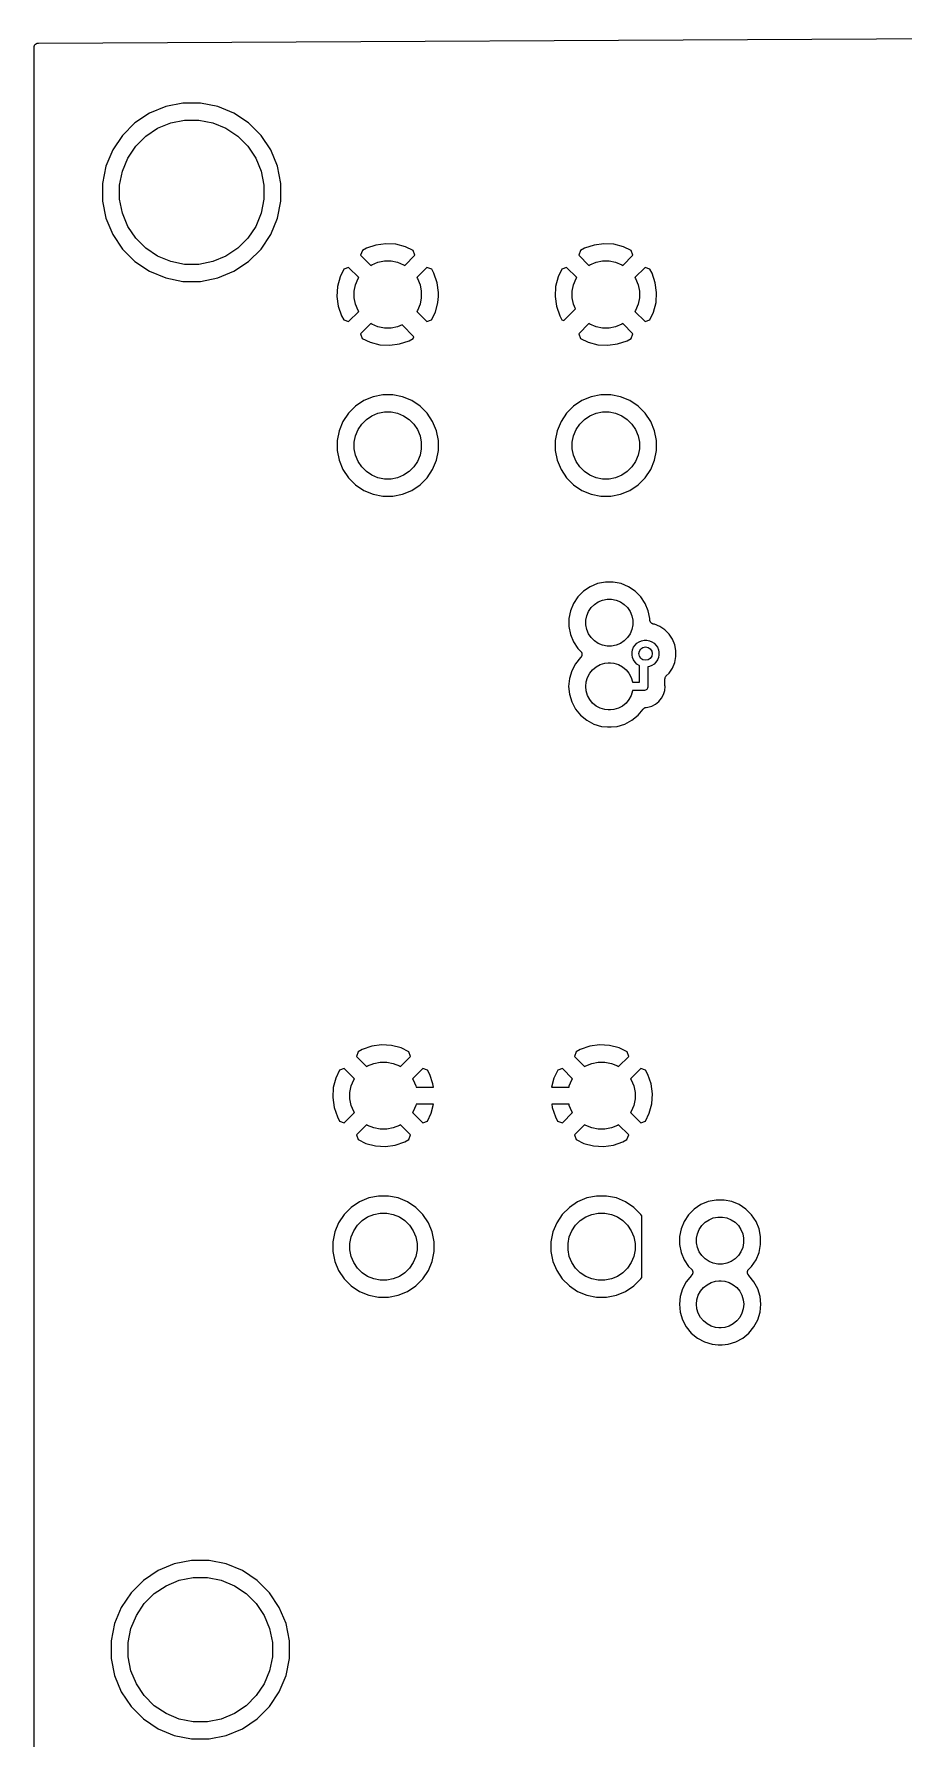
# Model space of a CAD drawing. Extents: x 77 to 229, y -160 to -63.
# Drawn here: x 77.1 to 103, y -113.7 to -62.9 of the extents above; entities that cross this region are included whole.
import ezdxf

# ---------------------------------------------------------------- set-up
doc = ezdxf.new("R2010")
doc.units = 0
doc.layers.add('BLACK', color=7, linetype='CONTINUOUS')

msp = doc.modelspace()

# ---------------------------------------------------------------- linework, layer by layer
at = {"layer": 'BLACK', "linetype": 'CONTINUOUS'}
for p, q in [((77.2154, -63.1184), (130.678, -62.8515)), ((77.089, -63.2436), (77.0903, -63.232)), ((77.089, -63.2451), (77.089, -63.2436)), ((77.089, -63.2454), (77.089, -63.2451)), ((77.089, -63.2451), (77.089, -63.2451)), ((77.089, -63.2451), (77.089, -63.2451)), ((77.089, -160.021), (77.089, -63.2454)), ((77.0903, -63.232), (77.0915, -63.2205)), ((77.0915, -63.2205), (77.0917, -63.2197)), ((77.0917, -63.2197), (77.0918, -63.219)), ((77.0918, -63.219), (77.0953, -63.2079)), ((77.0953, -63.2079), (77.0987, -63.1967)), ((77.0987, -63.1967), (77.099, -63.1961)), ((77.099, -63.1961), (77.0993, -63.1953)), ((77.0993, -63.1953), (77.1049, -63.1851)), ((77.1049, -63.1851), (77.1104, -63.1749)), ((77.1104, -63.1749), (77.1108, -63.1743)), ((77.1108, -63.1743), (77.1112, -63.1736)), ((77.1112, -63.1736), (77.1187, -63.1647)), ((77.1187, -63.1647), (77.1261, -63.1557)), ((77.1261, -63.1557), (77.1267, -63.1552)), ((77.1267, -63.1552), (77.1271, -63.1546)), ((77.1271, -63.1546), (77.1362, -63.1473)), ((77.1362, -63.1473), (77.1452, -63.1399)), ((77.1452, -63.1399), (77.1459, -63.1396)), ((77.1459, -63.1396), (77.1465, -63.1391)), ((77.1465, -63.1391), (77.1568, -63.1337)), ((77.1568, -63.1337), (77.167, -63.1282)), ((77.167, -63.1282), (77.1677, -63.128)), ((77.1677, -63.128), (77.1684, -63.1276)), ((77.1684, -63.1276), (77.1796, -63.1243)), ((77.1796, -63.1243), (77.1907, -63.1209)), ((77.1907, -63.1209), (77.1915, -63.1208)), ((77.1915, -63.1208), (77.1922, -63.1206)), ((77.1922, -63.1206), (77.2038, -63.1196)), ((77.2038, -63.1196), (77.2154, -63.1184)), ((81.0127, -65.0081), (80.529, -65.2085)), ((81.5262, -64.906), (81.0127, -65.0081)), ((82.0498, -64.906), (81.5262, -64.906)), ((82.5633, -65.0081), (82.0498, -64.906)), ((83.047, -65.2085), (82.5633, -65.0081)), ((80.0936, -65.4994), (79.7234, -65.8696)), ((80.529, -65.2085), (80.0936, -65.4994)), ((80.7696, -65.6587), (81.1609, -65.4966)), ((81.1609, -65.4966), (81.5762, -65.414)), ((81.5762, -65.414), (81.9998, -65.414)), ((81.9998, -65.414), (82.4151, -65.4966)), ((82.4151, -65.4966), (82.8064, -65.6587)), ((83.4824, -65.4994), (83.047, -65.2085)), ((83.8526, -65.8696), (83.4824, -65.4994)), ((79.7234, -65.8696), (79.4325, -66.305)), ((80.118, -66.1935), (80.4175, -65.894)), ((80.4175, -65.894), (80.7696, -65.6587)), ((82.8064, -65.6587), (83.1585, -65.894)), ((83.1585, -65.894), (83.458, -66.1935)), ((84.1435, -66.305), (83.8526, -65.8696)), ((79.4325, -66.305), (79.2321, -66.7887)), ((79.7206, -66.9369), (79.8827, -66.5456)), ((79.8827, -66.5456), (80.118, -66.1935)), ((83.458, -66.1935), (83.6933, -66.5456)), ((83.6933, -66.5456), (83.8554, -66.9369)), ((84.3439, -66.7887), (84.1435, -66.305)), ((79.2321, -66.7887), (79.13, -67.3022)), ((79.638, -67.3522), (79.7206, -66.9369)), ((83.8554, -66.9369), (83.938, -67.3522)), ((84.446, -67.3022), (84.3439, -66.7887)), ((79.13, -67.3022), (79.13, -67.8258)), ((79.638, -67.7758), (79.638, -67.3522)), ((83.938, -67.3522), (83.938, -67.7758)), ((84.446, -67.8258), (84.446, -67.3022)), ((79.13, -67.8258), (79.2321, -68.3393)), ((79.7206, -68.1911), (79.638, -67.7758)), ((83.938, -67.7758), (83.8554, -68.1911)), ((84.3439, -68.3393), (84.446, -67.8258)), ((79.2321, -68.3393), (79.4325, -68.823)), ((79.8827, -68.5824), (79.7206, -68.1911)), ((80.118, -68.9345), (79.8827, -68.5824)), ((83.6933, -68.5824), (83.458, -68.9345)), ((83.8554, -68.1911), (83.6933, -68.5824)), ((84.1435, -68.823), (84.3439, -68.3393)), ((79.4325, -68.823), (79.7234, -69.2584)), ((80.4175, -69.234), (80.118, -68.9345)), ((83.458, -68.9345), (83.1585, -69.234)), ((83.8526, -69.2584), (84.1435, -68.823)), ((79.7234, -69.2584), (80.0936, -69.6286)), ((80.7696, -69.4693), (80.4175, -69.234)), ((81.1609, -69.6314), (80.7696, -69.4693)), ((82.8064, -69.4693), (82.4151, -69.6314)), ((83.1585, -69.234), (82.8064, -69.4693)), ((83.4824, -69.6286), (83.8526, -69.2584)), ((86.8728, -69.3012), (86.8211, -69.4439)), ((86.8211, -69.4439), (87.1244, -69.7472)), ((86.9949, -69.236), (86.8728, -69.3012)), ((87.278, -69.1382), (86.9949, -69.236)), ((87.5723, -69.0978), (87.278, -69.1382)), ((87.8688, -69.1156), (87.5723, -69.0978)), ((88.1561, -69.191), (87.8688, -69.1156)), ((88.1356, -69.7472), (88.4389, -69.4439)), ((88.3882, -69.3039), (88.1561, -69.191)), ((88.4389, -69.4439), (88.3882, -69.3039)), ((93.3728, -69.3012), (93.3211, -69.4439)), ((93.3211, -69.4439), (93.6244, -69.7472)), ((93.4949, -69.236), (93.3728, -69.3012)), ((93.778, -69.1382), (93.4949, -69.236)), ((94.0723, -69.0978), (93.778, -69.1382)), ((94.3688, -69.1156), (94.0723, -69.0978)), ((94.6561, -69.191), (94.3688, -69.1156)), ((94.6356, -69.7472), (94.9389, -69.4439)), ((94.8882, -69.3039), (94.6561, -69.191)), ((94.9389, -69.4439), (94.8882, -69.3039)), ((80.0936, -69.6286), (80.529, -69.9195)), ((80.529, -69.9195), (81.0127, -70.1199)), ((81.5762, -69.714), (81.1609, -69.6314)), ((81.9998, -69.714), (81.5762, -69.714)), ((82.4151, -69.6314), (81.9998, -69.714)), ((82.5633, -70.1199), (83.047, -69.9195)), ((83.047, -69.9195), (83.4824, -69.6286)), ((86.209, -70.0859), (86.1336, -70.3732)), ((86.3219, -69.8538), (86.209, -70.0859)), ((86.4619, -69.8031), (86.3219, -69.8538)), ((86.7652, -70.1064), (86.4619, -69.8031)), ((86.7438, -70.1383), (86.7652, -70.1064)), ((87.1244, -69.7472), (87.1563, -69.7258)), ((87.1563, -69.7258), (87.3383, -69.6504)), ((87.3383, -69.6504), (87.5315, -69.612)), ((87.5315, -69.612), (87.7285, -69.612)), ((87.7285, -69.612), (87.9217, -69.6504)), ((87.9217, -69.6504), (88.1037, -69.7258)), ((88.1037, -69.7258), (88.1356, -69.7472)), ((88.7981, -69.8031), (88.4948, -70.1064)), ((88.4948, -70.1064), (88.5162, -70.1383)), ((88.9408, -69.8548), (88.7981, -69.8031)), ((89.006, -69.9769), (88.9408, -69.8548)), ((89.1038, -70.26), (89.006, -69.9769)), ((92.709, -70.0859), (92.6336, -70.3732)), ((92.8219, -69.8538), (92.709, -70.0859)), ((92.9619, -69.8031), (92.8219, -69.8538)), ((93.2652, -70.1064), (92.9619, -69.8031)), ((93.2438, -70.1383), (93.2652, -70.1064)), ((93.6244, -69.7472), (93.6563, -69.7258)), ((93.6563, -69.7258), (93.8383, -69.6504)), ((93.8383, -69.6504), (94.0315, -69.612)), ((94.0315, -69.612), (94.2285, -69.612)), ((94.2285, -69.612), (94.4217, -69.6504)), ((94.4217, -69.6504), (94.6037, -69.7258)), ((94.6037, -69.7258), (94.6356, -69.7472)), ((95.2981, -69.8031), (94.9948, -70.1064)), ((94.9948, -70.1064), (95.0162, -70.1383)), ((95.4408, -69.8548), (95.2981, -69.8031)), ((95.506, -69.9769), (95.4408, -69.8548)), ((95.6038, -70.26), (95.506, -69.9769)), ((81.0127, -70.1199), (81.5262, -70.222)), ((81.5262, -70.222), (82.0498, -70.222)), ((82.0498, -70.222), (82.5633, -70.1199)), ((86.1336, -70.3732), (86.1158, -70.6697)), ((86.63, -70.5135), (86.6684, -70.3203)), ((86.63, -70.7105), (86.63, -70.5135)), ((86.6684, -70.3203), (86.7438, -70.1383)), ((88.5162, -70.1383), (88.5916, -70.3203)), ((88.5916, -70.3203), (88.63, -70.5135)), ((88.63, -70.5135), (88.63, -70.7105)), ((89.1442, -70.5543), (89.1038, -70.26)), ((89.1374, -70.6669), (89.1442, -70.5543)), ((92.6336, -70.3732), (92.6158, -70.6697)), ((93.13, -70.5135), (93.1684, -70.3203)), ((93.13, -70.7105), (93.13, -70.5135)), ((93.1684, -70.3203), (93.2438, -70.1383)), ((95.0162, -70.1383), (95.0916, -70.3203)), ((95.0916, -70.3203), (95.13, -70.5135)), ((95.13, -70.5135), (95.13, -70.7105)), ((95.6442, -70.5543), (95.6038, -70.26)), ((95.6264, -70.8508), (95.6442, -70.5543)), ((86.1158, -70.6697), (86.1562, -70.964)), ((86.1562, -70.964), (86.254, -71.2471)), ((86.4619, -71.4209), (86.7652, -71.1176)), ((86.6684, -70.9037), (86.63, -70.7105)), ((86.7438, -71.0857), (86.6684, -70.9037)), ((86.7652, -71.1176), (86.7438, -71.0857)), ((88.5162, -71.0857), (88.4948, -71.1176)), ((88.4948, -71.1176), (88.7981, -71.4209)), ((88.5916, -70.9037), (88.5162, -71.0857)), ((88.63, -70.7105), (88.5916, -70.9037)), ((89.051, -71.1381), (89.1264, -70.8508)), ((89.1264, -70.8508), (89.1374, -70.667)), ((89.1374, -70.667), (89.1374, -70.6669)), ((92.6158, -70.6697), (92.6562, -70.964)), ((92.6562, -70.964), (92.754, -71.2471)), ((92.8728, -71.3886), (93.2239, -71.0376)), ((93.1684, -70.9037), (93.13, -70.7105)), ((93.2239, -71.0376), (93.1684, -70.9037)), ((95.0162, -71.0857), (94.9948, -71.1176)), ((94.9948, -71.1176), (95.2981, -71.4209)), ((95.0916, -70.9037), (95.0162, -71.0857)), ((95.13, -70.7105), (95.0916, -70.9037)), ((95.551, -71.1381), (95.6264, -70.8508)), ((86.254, -71.2471), (86.3192, -71.3692)), ((86.3192, -71.3692), (86.4619, -71.4209)), ((87.1244, -71.4768), (86.8211, -71.7801)), ((87.1563, -71.4982), (87.1244, -71.4768)), ((87.3383, -71.5736), (87.1563, -71.4982)), ((87.5315, -71.612), (87.3383, -71.5736)), ((87.7285, -71.612), (87.5315, -71.612)), ((87.9217, -71.5736), (87.7285, -71.612)), ((88.0556, -71.5181), (87.9217, -71.5736)), ((88.4066, -71.8692), (88.0556, -71.5181)), ((88.7981, -71.4209), (88.9381, -71.3702)), ((88.9381, -71.3702), (89.051, -71.1381)), ((92.754, -71.2471), (92.8192, -71.3692)), ((92.8192, -71.3692), (92.8728, -71.3886)), ((93.6244, -71.4768), (93.3211, -71.7801)), ((93.6563, -71.4982), (93.6244, -71.4768)), ((93.8383, -71.5736), (93.6563, -71.4982)), ((94.0315, -71.612), (93.8383, -71.5736)), ((94.2285, -71.612), (94.0315, -71.612)), ((94.4217, -71.5736), (94.2285, -71.612)), ((94.6037, -71.4982), (94.4217, -71.5736)), ((94.6356, -71.4768), (94.6037, -71.4982)), ((94.9389, -71.7801), (94.6356, -71.4768)), ((95.2981, -71.4209), (95.4381, -71.3702)), ((95.4381, -71.3702), (95.551, -71.1381)), ((86.8211, -71.7801), (86.8718, -71.9201)), ((86.8718, -71.9201), (87.1039, -72.033)), ((87.1039, -72.033), (87.3912, -72.1084)), ((87.3912, -72.1084), (87.6877, -72.1262)), ((87.6877, -72.1262), (87.982, -72.0858)), ((87.982, -72.0858), (88.2651, -71.988)), ((88.2651, -71.988), (88.3872, -71.9228)), ((88.3872, -71.9228), (88.4066, -71.8692)), ((93.3211, -71.7801), (93.3718, -71.9201)), ((93.3718, -71.9201), (93.6039, -72.033)), ((93.6039, -72.033), (93.8912, -72.1084)), ((93.8912, -72.1084), (94.1877, -72.1262)), ((94.1877, -72.1262), (94.482, -72.0858)), ((94.482, -72.0858), (94.7651, -71.988)), ((94.7651, -71.988), (94.8872, -71.9228)), ((94.8872, -71.9228), (94.9389, -71.7801)), ((87.1901, -73.662), (86.9157, -73.7756)), ((87.4815, -73.604), (87.1901, -73.662)), ((87.7785, -73.604), (87.4815, -73.604)), ((88.0699, -73.662), (87.7785, -73.604)), ((88.3443, -73.7756), (88.0699, -73.662)), ((93.6901, -73.662), (93.4157, -73.7756)), ((93.9815, -73.604), (93.6901, -73.662)), ((94.2785, -73.604), (93.9815, -73.604)), ((94.5699, -73.662), (94.2785, -73.604)), ((94.8443, -73.7756), (94.5699, -73.662)), ((86.4587, -74.1507), (86.2936, -74.3977)), ((86.6687, -73.9407), (86.4587, -74.1507)), ((86.9157, -73.7756), (86.6687, -73.9407)), ((87.1563, -74.2258), (87.3383, -74.1504)), ((87.3383, -74.1504), (87.5315, -74.112)), ((87.5315, -74.112), (87.7285, -74.112)), ((87.7285, -74.112), (87.9217, -74.1504)), ((87.9217, -74.1504), (88.1037, -74.2258)), ((88.5913, -73.9407), (88.3443, -73.7756)), ((88.8013, -74.1507), (88.5913, -73.9407)), ((88.9664, -74.3977), (88.8013, -74.1507)), ((92.9587, -74.1507), (92.7936, -74.3977)), ((93.1687, -73.9407), (92.9587, -74.1507)), ((93.4157, -73.7756), (93.1687, -73.9407)), ((93.6563, -74.2258), (93.8383, -74.1504)), ((93.8383, -74.1504), (94.0315, -74.112)), ((94.0315, -74.112), (94.2285, -74.112)), ((94.2285, -74.112), (94.4217, -74.1504)), ((94.4217, -74.1504), (94.6037, -74.2258)), ((95.0913, -73.9407), (94.8443, -73.7756)), ((95.3013, -74.1507), (95.0913, -73.9407)), ((95.4664, -74.3977), (95.3013, -74.1507)), ((86.18, -74.6721), (86.122, -74.9635)), ((86.2936, -74.3977), (86.18, -74.6721)), ((86.6684, -74.8203), (86.7438, -74.6383)), ((86.7438, -74.6383), (86.8532, -74.4745)), ((86.8532, -74.4745), (86.9925, -74.3352)), ((86.9925, -74.3352), (87.1563, -74.2258)), ((88.1037, -74.2258), (88.2675, -74.3352)), ((88.2675, -74.3352), (88.4068, -74.4745)), ((88.4068, -74.4745), (88.5162, -74.6383)), ((88.5162, -74.6383), (88.5916, -74.8203)), ((89.08, -74.6721), (88.9664, -74.3977)), ((89.138, -74.9635), (89.08, -74.6721)), ((92.68, -74.6721), (92.622, -74.9635)), ((92.7936, -74.3977), (92.68, -74.6721)), ((93.1684, -74.8203), (93.2438, -74.6383)), ((93.2438, -74.6383), (93.3532, -74.4745)), ((93.3532, -74.4745), (93.4925, -74.3352)), ((93.4925, -74.3352), (93.6563, -74.2258)), ((94.6037, -74.2258), (94.7675, -74.3352)), ((94.7675, -74.3352), (94.9068, -74.4745)), ((94.9068, -74.4745), (95.0162, -74.6383)), ((95.0162, -74.6383), (95.0916, -74.8203)), ((95.58, -74.6721), (95.4664, -74.3977)), ((95.638, -74.9635), (95.58, -74.6721)), ((86.122, -74.9635), (86.122, -75.2605)), ((86.63, -75.0135), (86.6684, -74.8203)), ((86.63, -75.2105), (86.63, -75.0135)), ((88.5916, -74.8203), (88.63, -75.0135)), ((88.63, -75.0135), (88.63, -75.2105)), ((89.138, -75.2605), (89.138, -74.9635)), ((92.622, -74.9635), (92.622, -75.2605)), ((93.13, -75.0135), (93.1684, -74.8203)), ((93.13, -75.2105), (93.13, -75.0135)), ((95.0916, -74.8203), (95.13, -75.0135)), ((95.13, -75.0135), (95.13, -75.2105)), ((95.638, -75.2605), (95.638, -74.9635)), ((86.122, -75.2605), (86.18, -75.5519)), ((86.18, -75.5519), (86.2936, -75.8263)), ((86.6684, -75.4037), (86.63, -75.2105)), ((86.7438, -75.5857), (86.6684, -75.4037)), ((86.8532, -75.7495), (86.7438, -75.5857)), ((88.5162, -75.5857), (88.4068, -75.7495)), ((88.5916, -75.4037), (88.5162, -75.5857)), ((88.63, -75.2105), (88.5916, -75.4037)), ((88.9664, -75.8263), (89.08, -75.5519)), ((89.08, -75.5519), (89.138, -75.2605)), ((92.622, -75.2605), (92.68, -75.5519)), ((92.68, -75.5519), (92.7936, -75.8263)), ((93.1684, -75.4037), (93.13, -75.2105)), ((93.2438, -75.5857), (93.1684, -75.4037)), ((93.3532, -75.7495), (93.2438, -75.5857)), ((95.0162, -75.5857), (94.9068, -75.7495)), ((95.0916, -75.4037), (95.0162, -75.5857)), ((95.13, -75.2105), (95.0916, -75.4037)), ((95.4664, -75.8263), (95.58, -75.5519)), ((95.58, -75.5519), (95.638, -75.2605)), ((86.2936, -75.8263), (86.4587, -76.0733)), ((86.4587, -76.0733), (86.6687, -76.2833)), ((86.9925, -75.8888), (86.8532, -75.7495)), ((87.1563, -75.9982), (86.9925, -75.8888)), ((87.3383, -76.0736), (87.1563, -75.9982)), ((87.5315, -76.112), (87.3383, -76.0736)), ((87.7285, -76.112), (87.5315, -76.112)), ((87.9217, -76.0736), (87.7285, -76.112)), ((88.1037, -75.9982), (87.9217, -76.0736)), ((88.2675, -75.8888), (88.1037, -75.9982)), ((88.4068, -75.7495), (88.2675, -75.8888)), ((88.5913, -76.2833), (88.8013, -76.0733)), ((88.8013, -76.0733), (88.9664, -75.8263)), ((92.7936, -75.8263), (92.9587, -76.0733)), ((92.9587, -76.0733), (93.1687, -76.2833)), ((93.4925, -75.8888), (93.3532, -75.7495)), ((93.6563, -75.9982), (93.4925, -75.8888)), ((93.8383, -76.0736), (93.6563, -75.9982)), ((94.0315, -76.112), (93.8383, -76.0736)), ((94.2285, -76.112), (94.0315, -76.112)), ((94.4217, -76.0736), (94.2285, -76.112)), ((94.6037, -75.9982), (94.4217, -76.0736)), ((94.7675, -75.8888), (94.6037, -75.9982)), ((94.9068, -75.7495), (94.7675, -75.8888)), ((95.0913, -76.2833), (95.3013, -76.0733)), ((95.3013, -76.0733), (95.4664, -75.8263)), ((86.6687, -76.2833), (86.9157, -76.4484)), ((86.9157, -76.4484), (87.1901, -76.562)), ((87.1901, -76.562), (87.4815, -76.62)), ((87.4815, -76.62), (87.7785, -76.62)), ((87.7785, -76.62), (88.0699, -76.562)), ((88.0699, -76.562), (88.3443, -76.4484)), ((88.3443, -76.4484), (88.5913, -76.2833)), ((93.1687, -76.2833), (93.4157, -76.4484)), ((93.4157, -76.4484), (93.6901, -76.562)), ((93.6901, -76.562), (93.9815, -76.62)), ((93.9815, -76.62), (94.2785, -76.62)), ((94.2785, -76.62), (94.5699, -76.562)), ((94.5699, -76.562), (94.8443, -76.4484)), ((94.8443, -76.4484), (95.0913, -76.2833)), ((93.8816, -79.2294), (93.6618, -79.3205)), ((94.115, -79.183), (93.8816, -79.2294)), ((94.353, -79.183), (94.115, -79.183)), ((94.5864, -79.2294), (94.353, -79.183)), ((94.8062, -79.3205), (94.5864, -79.2294)), ((93.2957, -79.6209), (93.1635, -79.8188)), ((93.4639, -79.4527), (93.2957, -79.6209)), ((93.6618, -79.3205), (93.4639, -79.4527)), ((93.9024, -79.7707), (94.0298, -79.7179)), ((94.0298, -79.7179), (94.1651, -79.691)), ((94.1651, -79.691), (94.3029, -79.691)), ((94.3029, -79.691), (94.4382, -79.7179)), ((94.4382, -79.7179), (94.5656, -79.7707)), ((95.0041, -79.4527), (94.8062, -79.3205)), ((95.1723, -79.6209), (95.0041, -79.4527)), ((95.3045, -79.8188), (95.1723, -79.6209)), ((93.0724, -80.0386), (93.026, -80.272)), ((93.026, -80.272), (93.026, -80.51)), ((93.1635, -79.8188), (93.0724, -80.0386)), ((93.534, -80.3221), (93.5609, -80.1868)), ((93.5609, -80.1868), (93.6137, -80.0594)), ((93.6137, -80.0594), (93.6903, -79.9448)), ((93.6903, -79.9448), (93.7878, -79.8473)), ((93.7878, -79.8473), (93.9024, -79.7707)), ((94.5656, -79.7707), (94.6802, -79.8473)), ((94.6802, -79.8473), (94.7777, -79.9448)), ((94.7777, -79.9448), (94.8543, -80.0594)), ((94.8543, -80.0594), (94.9071, -80.1868)), ((94.9071, -80.1868), (94.934, -80.3221)), ((95.3956, -80.0386), (95.3045, -79.8188)), ((95.442, -80.272), (95.3956, -80.0386)), ((95.442, -80.3102), (95.442, -80.272)), ((93.026, -80.51), (93.0724, -80.7434)), ((93.0724, -80.7434), (93.1635, -80.9632)), ((93.534, -80.4599), (93.534, -80.3221)), ((93.5609, -80.5952), (93.534, -80.4599)), ((93.6137, -80.7226), (93.5609, -80.5952)), ((93.6903, -80.8372), (93.6137, -80.7226)), ((94.8543, -80.7226), (94.7777, -80.8372)), ((94.9071, -80.5952), (94.8543, -80.7226)), ((94.934, -80.4599), (94.9071, -80.5952)), ((94.934, -80.3221), (94.934, -80.4599)), ((95.4432, -80.322), (95.442, -80.3102)), ((95.4442, -80.3339), (95.4432, -80.322)), ((95.4444, -80.3343), (95.4442, -80.3339)), ((95.4444, -80.3348), (95.4444, -80.3343)), ((95.4478, -80.3461), (95.4444, -80.3348)), ((95.4512, -80.3576), (95.4478, -80.3461)), ((95.4514, -80.3581), (95.4512, -80.3576)), ((95.4516, -80.3586), (95.4514, -80.3581)), ((95.4572, -80.369), (95.4516, -80.3586)), ((95.4627, -80.3796), (95.4572, -80.369)), ((95.463, -80.38), (95.4627, -80.3796)), ((95.4632, -80.3804), (95.463, -80.38)), ((95.4708, -80.3897), (95.4632, -80.3804)), ((95.4782, -80.3989), (95.4708, -80.3897)), ((95.4786, -80.3993), (95.4782, -80.3989)), ((95.4789, -80.3997), (95.4786, -80.3993)), ((95.4881, -80.4072), (95.4789, -80.3997)), ((95.4972, -80.4149), (95.4881, -80.4072)), ((95.4976, -80.4151), (95.4972, -80.4149)), ((95.498, -80.4155), (95.4976, -80.4151)), ((95.5084, -80.4211), (95.498, -80.4155)), ((95.5189, -80.4269), (95.5084, -80.4211)), ((95.5193, -80.427), (95.5189, -80.4269)), ((95.5198, -80.4272), (95.5193, -80.427)), ((95.5311, -80.4308), (95.5198, -80.4272)), ((95.5425, -80.4344), (95.5311, -80.4308)), ((95.5434, -80.4346), (95.5425, -80.4344)), ((95.5435, -80.4346), (95.5434, -80.4346)), ((95.5442, -80.4347), (95.5435, -80.4346)), ((95.5435, -80.4346), (95.5435, -80.4346)), ((95.5773, -80.4413), (95.5442, -80.4347)), ((95.7425, -80.5097), (95.5773, -80.4413)), ((95.8912, -80.6091), (95.7425, -80.5097)), ((96.0177, -80.7356), (95.8912, -80.6091)), ((96.1171, -80.8843), (96.0177, -80.7356)), ((93.1635, -80.9632), (93.2957, -81.1611)), ((93.2957, -81.1611), (93.3819, -81.2472)), ((93.3819, -81.2472), (93.3831, -81.2485)), ((93.3831, -81.2485), (93.3867, -81.253)), ((93.3867, -81.253), (93.3908, -81.2571)), ((93.3908, -81.2571), (93.3944, -81.2627)), ((93.3944, -81.2627), (93.3986, -81.2679)), ((93.3986, -81.2679), (93.4012, -81.273)), ((93.4012, -81.273), (93.4044, -81.2778)), ((93.4044, -81.2778), (93.4069, -81.284)), ((93.4069, -81.284), (93.41, -81.2899)), ((93.41, -81.2899), (93.4116, -81.2954)), ((93.7878, -80.9347), (93.6903, -80.8372)), ((93.9024, -81.0113), (93.7878, -80.9347)), ((94.0298, -81.0641), (93.9024, -81.0113)), ((94.1651, -81.091), (94.0298, -81.0641)), ((94.3029, -81.091), (94.1651, -81.091)), ((94.4382, -81.0641), (94.3029, -81.091)), ((94.5656, -81.0113), (94.4382, -81.0641)), ((94.6802, -80.9347), (94.5656, -81.0113)), ((94.7777, -80.8372), (94.6802, -80.9347)), ((94.9124, -81.275), (94.9278, -81.1977)), ((94.9124, -81.3538), (94.9124, -81.275)), ((94.9278, -81.1977), (94.9579, -81.1249)), ((94.9579, -81.1249), (95.0017, -81.0594)), ((95.0017, -81.0594), (95.0574, -81.0037)), ((95.0574, -81.0037), (95.1229, -80.9599)), ((95.1229, -80.9599), (95.1957, -80.9298)), ((95.1957, -80.9298), (95.273, -80.9144)), ((95.273, -80.9144), (95.3518, -80.9144)), ((95.3518, -80.9144), (95.4291, -80.9298)), ((95.4291, -80.9298), (95.5019, -80.9599)), ((95.5019, -80.9599), (95.5674, -81.0037)), ((95.5674, -81.0037), (95.6231, -81.0594)), ((95.6231, -81.0594), (95.6669, -81.1249)), ((95.6669, -81.1249), (95.697, -81.1977)), ((95.697, -81.1977), (95.7124, -81.275)), ((95.7124, -81.275), (95.7124, -81.3538)), ((96.1855, -81.0495), (96.1171, -80.8843)), ((96.2204, -81.225), (96.1855, -81.0495)), ((96.2204, -81.4038), (96.2204, -81.225)), ((93.2247, -81.6166), (93.1126, -81.8265)), ((93.3775, -81.4305), (93.2247, -81.6166)), ((93.3812, -81.4275), (93.3775, -81.4305)), ((93.3855, -81.4224), (93.3812, -81.4275)), ((93.3901, -81.4177), (93.3855, -81.4224)), ((93.3934, -81.4129), (93.3901, -81.4177)), ((93.3971, -81.4084), (93.3934, -81.4129)), ((93.4003, -81.4026), (93.3971, -81.4084)), ((93.4039, -81.3971), (93.4003, -81.4026)), ((93.4062, -81.3917), (93.4039, -81.3971)), ((93.409, -81.3866), (93.4062, -81.3917)), ((93.4109, -81.3803), (93.409, -81.3866)), ((93.4135, -81.3742), (93.4109, -81.3803)), ((93.4116, -81.2954), (93.4138, -81.3008)), ((93.4146, -81.3685), (93.4135, -81.3742)), ((93.4138, -81.3008), (93.415, -81.3073)), ((93.4164, -81.363), (93.4146, -81.3685)), ((93.415, -81.3073), (93.4169, -81.3137)), ((93.4171, -81.3564), (93.4164, -81.363)), ((93.4169, -81.3137), (93.4174, -81.3194)), ((93.4184, -81.3499), (93.4171, -81.3564)), ((93.4174, -81.3194), (93.4185, -81.3251)), ((93.419, -81.3384), (93.4184, -81.3441)), ((93.4184, -81.3441), (93.4184, -81.3499)), ((93.4185, -81.3251), (93.4185, -81.3318)), ((93.4185, -81.3318), (93.419, -81.3384)), ((93.6492, -81.9002), (93.7366, -81.7936)), ((93.7366, -81.7936), (93.8432, -81.7062)), ((93.8432, -81.7062), (93.9648, -81.6412)), ((93.9648, -81.6412), (94.0968, -81.6011)), ((94.0968, -81.6011), (94.1996, -81.591)), ((94.1996, -81.591), (94.2684, -81.591)), ((94.2684, -81.591), (94.3712, -81.6011)), ((94.3712, -81.6011), (94.5032, -81.6412)), ((94.5032, -81.6412), (94.6248, -81.7062)), ((94.6248, -81.7062), (94.7314, -81.7936)), ((94.7314, -81.7936), (94.8188, -81.9002)), ((94.9278, -81.4311), (94.9124, -81.3538)), ((94.9579, -81.5039), (94.9278, -81.4311)), ((95.0017, -81.5694), (94.9579, -81.5039)), ((95.0574, -81.6251), (95.0017, -81.5694)), ((95.1229, -81.6689), (95.0574, -81.6251)), ((95.1343, -81.6736), (95.1229, -81.6689)), ((95.1343, -82.166), (95.1343, -81.6736)), ((95.4291, -81.699), (95.3843, -81.7079)), ((95.3843, -81.7079), (95.3843, -82.2849)), ((95.5019, -81.6689), (95.4291, -81.699)), ((95.5674, -81.6251), (95.5019, -81.6689)), ((95.6231, -81.5694), (95.5674, -81.6251)), ((95.6669, -81.5039), (95.6231, -81.5694)), ((95.697, -81.4311), (95.6669, -81.5039)), ((95.7124, -81.3538), (95.697, -81.4311)), ((96.0177, -81.8932), (96.1171, -81.7445)), ((96.1171, -81.7445), (96.1855, -81.5793)), ((96.1855, -81.5793), (96.2204, -81.4038)), ((93.0435, -82.0542), (93.0202, -82.291)), ((93.0202, -82.291), (93.0435, -82.5278)), ((93.1126, -81.8265), (93.0435, -82.0542)), ((93.5306, -82.291), (93.5441, -82.1538)), ((93.5441, -82.4282), (93.5306, -82.291)), ((93.5441, -82.1538), (93.5842, -82.0218)), ((93.5842, -82.0218), (93.6492, -81.9002)), ((94.8188, -81.9002), (94.8838, -82.0218)), ((94.8838, -82.0218), (94.9239, -82.1538)), ((94.9239, -82.1538), (94.9251, -82.166)), ((94.9251, -82.166), (95.1343, -82.166)), ((95.3843, -82.2971), (95.3832, -82.308)), ((95.3843, -82.2849), (95.3849, -82.291)), ((95.3849, -82.291), (95.3843, -82.2971)), ((95.3843, -82.2971), (95.3843, -82.2971)), ((95.8831, -82.4151), (95.8954, -82.291)), ((95.8923, -82.0694), (95.8936, -82.0578)), ((95.8923, -82.0707), (95.8923, -82.0694)), ((95.8923, -82.0708), (95.8923, -82.0707)), ((95.8923, -82.0712), (95.8923, -82.0708)), ((95.8923, -82.0708), (95.8923, -82.0708)), ((95.8923, -82.2537), (95.8923, -82.0712)), ((95.8928, -82.259), (95.8923, -82.2537)), ((95.8927, -82.2643), (95.8928, -82.259)), ((95.8929, -82.2661), (95.8927, -82.2643)), ((95.8954, -82.291), (95.8929, -82.2661)), ((95.8936, -82.0578), (95.8948, -82.0461)), ((95.8948, -82.0461), (95.895, -82.0455)), ((95.895, -82.0455), (95.8951, -82.0448)), ((95.8951, -82.0448), (95.8986, -82.0336)), ((95.8986, -82.0336), (95.9021, -82.0224)), ((95.9021, -82.0224), (95.9024, -82.0218)), ((95.9024, -82.0218), (95.9026, -82.0212)), ((95.9026, -82.0212), (95.9082, -82.0109)), ((95.9082, -82.0109), (95.9138, -82.0006)), ((95.9138, -82.0006), (95.9142, -82)), ((95.9142, -82), (95.9145, -81.9995)), ((95.9145, -81.9995), (95.922, -81.9905)), ((95.922, -81.9905), (95.9295, -81.9814)), ((95.9295, -81.9814), (96.0177, -81.8932)), ((93.0435, -82.5278), (93.1126, -82.7555)), ((93.1126, -82.7555), (93.2247, -82.9654)), ((93.5842, -82.5602), (93.5441, -82.4282)), ((93.6492, -82.6818), (93.5842, -82.5602)), ((93.7366, -82.7884), (93.6492, -82.6818)), ((93.8432, -82.8758), (93.7366, -82.7884)), ((94.7314, -82.7884), (94.6248, -82.8758)), ((94.8188, -82.6818), (94.7314, -82.7884)), ((94.8838, -82.5602), (94.8188, -82.6818)), ((94.9239, -82.4282), (94.8838, -82.5602)), ((94.9251, -82.416), (94.9239, -82.4282)), ((95.2532, -82.416), (94.9251, -82.416)), ((95.2593, -82.4166), (95.2532, -82.416)), ((95.2654, -82.416), (95.2593, -82.4166)), ((95.2838, -82.4142), (95.2654, -82.416)), ((95.2654, -82.416), (95.2654, -82.416)), ((95.3074, -82.407), (95.2838, -82.4142)), ((95.3291, -82.3954), (95.3074, -82.407)), ((95.3481, -82.3798), (95.3291, -82.3954)), ((95.3637, -82.3608), (95.3481, -82.3798)), ((95.3753, -82.3391), (95.3637, -82.3608)), ((95.3825, -82.3155), (95.3753, -82.3391)), ((95.3832, -82.308), (95.3825, -82.3155)), ((95.6127, -82.8199), (95.7091, -82.7408)), ((95.7091, -82.7408), (95.7882, -82.6444)), ((95.7882, -82.6444), (95.8469, -82.5344)), ((95.8469, -82.5344), (95.8831, -82.4151)), ((93.2247, -82.9654), (93.3757, -83.1493)), ((93.3757, -83.1493), (93.5596, -83.3003)), ((93.5596, -83.3003), (93.7695, -83.4124)), ((93.9648, -82.9408), (93.8432, -82.8758)), ((94.0968, -82.9809), (93.9648, -82.9408)), ((94.1996, -82.991), (94.0968, -82.9809)), ((94.2684, -82.991), (94.1996, -82.991)), ((94.3712, -82.9809), (94.2684, -82.991)), ((94.5032, -82.9408), (94.3712, -82.9809)), ((94.6248, -82.8758), (94.5032, -82.9408)), ((94.6985, -83.4124), (94.9084, -83.3003)), ((94.9084, -83.3003), (95.0923, -83.1493)), ((95.0923, -83.1493), (95.2427, -82.9661)), ((95.2427, -82.9661), (95.243, -82.9658)), ((95.243, -82.9657), (95.2438, -82.9647)), ((95.243, -82.9658), (95.243, -82.9657)), ((95.243, -82.9657), (95.243, -82.9657)), ((95.2438, -82.9647), (95.2523, -82.9565)), ((95.2523, -82.9565), (95.2606, -82.9483)), ((95.2606, -82.9483), (95.2611, -82.9479)), ((95.2611, -82.9479), (95.2616, -82.9474)), ((95.2616, -82.9474), (95.2715, -82.941)), ((95.2715, -82.941), (95.2812, -82.9345)), ((95.2812, -82.9345), (95.2818, -82.9343)), ((95.2818, -82.9343), (95.2824, -82.9339)), ((95.2824, -82.9339), (95.2933, -82.9295)), ((95.2933, -82.9295), (95.3041, -82.9251)), ((95.3041, -82.9251), (95.3048, -82.9249)), ((95.3048, -82.9249), (95.3054, -82.9247)), ((95.3054, -82.9247), (95.3169, -82.9225)), ((95.3169, -82.9225), (95.3284, -82.9203)), ((95.3284, -82.9203), (95.3834, -82.9148)), ((95.3834, -82.9148), (95.5027, -82.8786)), ((95.5027, -82.8786), (95.6127, -82.8199)), ((93.7695, -83.4124), (93.9972, -83.4815)), ((93.9972, -83.4815), (94.1747, -83.499)), ((94.1747, -83.499), (94.2933, -83.499)), ((94.2933, -83.499), (94.4708, -83.4815)), ((94.4708, -83.4815), (94.6985, -83.4124)), ((87.4453, -92.9738), (87.151, -93.0142)), ((87.7418, -92.9916), (87.4453, -92.9738)), ((93.9453, -92.9738), (93.651, -93.0142)), ((94.2418, -92.9916), (93.9453, -92.9738)), ((86.7458, -93.1772), (86.6941, -93.3199)), ((86.6941, -93.3199), (86.9974, -93.6232)), ((86.8679, -93.112), (86.7458, -93.1772)), ((87.151, -93.0142), (86.8679, -93.112)), ((88.0291, -93.067), (87.7418, -92.9916)), ((88.0086, -93.6232), (88.3119, -93.3199)), ((88.2612, -93.1799), (88.0291, -93.067)), ((88.3119, -93.3199), (88.2612, -93.1799)), ((93.2458, -93.1772), (93.1941, -93.3199)), ((93.1941, -93.3199), (93.4974, -93.6232)), ((93.3679, -93.112), (93.2458, -93.1772)), ((93.651, -93.0142), (93.3679, -93.112)), ((94.5291, -93.067), (94.2418, -92.9916)), ((94.5086, -93.6232), (94.8119, -93.3199)), ((94.7612, -93.1799), (94.5291, -93.067)), ((94.8119, -93.3199), (94.7612, -93.1799)), ((86.082, -93.9619), (86.0066, -94.2492)), ((86.1949, -93.7298), (86.082, -93.9619)), ((86.3349, -93.6791), (86.1949, -93.7298)), ((86.6382, -93.9824), (86.3349, -93.6791)), ((86.6168, -94.0143), (86.6382, -93.9824)), ((86.9974, -93.6232), (87.0293, -93.6018)), ((87.0293, -93.6018), (87.2113, -93.5264)), ((87.2113, -93.5264), (87.4045, -93.488)), ((87.4045, -93.488), (87.6015, -93.488)), ((87.6015, -93.488), (87.7947, -93.5264)), ((87.7947, -93.5264), (87.9767, -93.6018)), ((87.9767, -93.6018), (88.0086, -93.6232)), ((88.6711, -93.6791), (88.3678, -93.9824)), ((88.3678, -93.9824), (88.3892, -94.0143)), ((88.8138, -93.7308), (88.6711, -93.6791)), ((88.879, -93.8529), (88.8138, -93.7308)), ((88.9768, -94.136), (88.879, -93.8529)), ((92.582, -93.9619), (92.5096, -94.238)), ((92.6949, -93.7298), (92.582, -93.9619)), ((92.8349, -93.6791), (92.6949, -93.7298)), ((93.1382, -93.9824), (92.8349, -93.6791)), ((93.1168, -94.0143), (93.1382, -93.9824)), ((93.4974, -93.6232), (93.5293, -93.6018)), ((93.5293, -93.6018), (93.7113, -93.5264)), ((93.7113, -93.5264), (93.9045, -93.488)), ((93.9045, -93.488), (94.1015, -93.488)), ((94.1015, -93.488), (94.2947, -93.5264)), ((94.2947, -93.5264), (94.4767, -93.6018)), ((94.4767, -93.6018), (94.5086, -93.6232)), ((95.1711, -93.6791), (94.8678, -93.9824)), ((94.8678, -93.9824), (94.8892, -94.0143)), ((95.3138, -93.7308), (95.1711, -93.6791)), ((95.379, -93.8529), (95.3138, -93.7308)), ((95.4768, -94.136), (95.379, -93.8529)), ((86.0066, -94.2492), (85.9888, -94.5457)), ((86.503, -94.3895), (86.5414, -94.1963)), ((86.503, -94.5865), (86.503, -94.3895)), ((86.5414, -94.1963), (86.6168, -94.0143)), ((88.3892, -94.0143), (88.4646, -94.1963)), ((88.4646, -94.1963), (88.4729, -94.238)), ((88.4729, -94.238), (88.9908, -94.238)), ((88.9908, -94.238), (88.9768, -94.136)), ((92.5096, -94.238), (93.0331, -94.238)), ((93.0331, -94.238), (93.0414, -94.1963)), ((93.0414, -94.1963), (93.1168, -94.0143)), ((94.8892, -94.0143), (94.9646, -94.1963)), ((94.9646, -94.1963), (95.003, -94.3895)), ((95.003, -94.3895), (95.003, -94.5865)), ((95.5172, -94.4303), (95.4768, -94.136)), ((95.4994, -94.7268), (95.5172, -94.4303)), ((85.9888, -94.5457), (86.0292, -94.84)), ((86.0292, -94.84), (86.127, -95.1231)), ((86.3349, -95.2969), (86.6382, -94.9936)), ((86.5414, -94.7797), (86.503, -94.5865)), ((86.6168, -94.9617), (86.5414, -94.7797)), ((86.6382, -94.9936), (86.6168, -94.9617)), ((88.3892, -94.9617), (88.3678, -94.9936)), ((88.3678, -94.9936), (88.6711, -95.2969)), ((88.4646, -94.7797), (88.3892, -94.9617)), ((88.4729, -94.738), (88.4646, -94.7797)), ((88.9964, -94.738), (88.4729, -94.738)), ((88.924, -95.0141), (88.9964, -94.738)), ((92.5152, -94.738), (92.5292, -94.84)), ((93.0331, -94.738), (92.5152, -94.738)), ((92.5292, -94.84), (92.627, -95.1231)), ((92.8349, -95.2969), (93.1382, -94.9936)), ((93.0414, -94.7797), (93.0331, -94.738)), ((93.1168, -94.9617), (93.0414, -94.7797)), ((93.1382, -94.9936), (93.1168, -94.9617)), ((94.8892, -94.9617), (94.8678, -94.9936)), ((94.8678, -94.9936), (95.1711, -95.2969)), ((94.9646, -94.7797), (94.8892, -94.9617)), ((95.003, -94.5865), (94.9646, -94.7797)), ((95.424, -95.0141), (95.4994, -94.7268)), ((86.127, -95.1231), (86.1922, -95.2452)), ((86.1922, -95.2452), (86.3349, -95.2969)), ((86.9974, -95.3528), (86.6941, -95.6561)), ((87.0293, -95.3742), (86.9974, -95.3528)), ((87.2113, -95.4496), (87.0293, -95.3742)), ((87.4045, -95.488), (87.2113, -95.4496)), ((87.6015, -95.488), (87.4045, -95.488)), ((87.7947, -95.4496), (87.6015, -95.488)), ((87.9767, -95.3742), (87.7947, -95.4496)), ((88.0086, -95.3528), (87.9767, -95.3742)), ((88.3119, -95.6561), (88.0086, -95.3528)), ((88.6711, -95.2969), (88.8111, -95.2462)), ((88.8111, -95.2462), (88.924, -95.0141)), ((92.627, -95.1231), (92.6922, -95.2452)), ((92.6922, -95.2452), (92.8349, -95.2969)), ((93.4974, -95.3528), (93.1941, -95.6561)), ((93.5293, -95.3742), (93.4974, -95.3528)), ((93.7113, -95.4496), (93.5293, -95.3742)), ((93.9045, -95.488), (93.7113, -95.4496)), ((94.1015, -95.488), (93.9045, -95.488)), ((94.2947, -95.4496), (94.1015, -95.488)), ((94.4767, -95.3742), (94.2947, -95.4496)), ((94.5086, -95.3528), (94.4767, -95.3742)), ((94.8119, -95.6561), (94.5086, -95.3528)), ((95.1711, -95.2969), (95.3111, -95.2462)), ((95.3111, -95.2462), (95.424, -95.0141)), ((86.6941, -95.6561), (86.7448, -95.7961)), ((86.7448, -95.7961), (86.9769, -95.909)), ((86.9769, -95.909), (87.2642, -95.9844)), ((87.2642, -95.9844), (87.5607, -96.0022)), ((87.5607, -96.0022), (87.855, -95.9618)), ((87.855, -95.9618), (88.1381, -95.864)), ((88.1381, -95.864), (88.2602, -95.7988)), ((88.2602, -95.7988), (88.3119, -95.6561)), ((93.1941, -95.6561), (93.2448, -95.7961)), ((93.2448, -95.7961), (93.4769, -95.909)), ((93.4769, -95.909), (93.7642, -95.9844)), ((93.7642, -95.9844), (94.0607, -96.0022)), ((94.0607, -96.0022), (94.355, -95.9618)), ((94.355, -95.9618), (94.6381, -95.864)), ((94.6381, -95.864), (94.7602, -95.7988)), ((94.7602, -95.7988), (94.8119, -95.6561)), ((87.0631, -97.538), (86.7887, -97.6516)), ((87.3545, -97.48), (87.0631, -97.538)), ((87.6515, -97.48), (87.3545, -97.48)), ((87.9429, -97.538), (87.6515, -97.48)), ((88.2173, -97.6516), (87.9429, -97.538)), ((93.5631, -97.538), (93.2887, -97.6516)), ((93.8545, -97.48), (93.5631, -97.538)), ((94.1515, -97.48), (93.8545, -97.48)), ((94.4429, -97.538), (94.1515, -97.48)), ((94.7173, -97.6516), (94.4429, -97.538)), ((86.3317, -98.0267), (86.1666, -98.2737)), ((86.5417, -97.8167), (86.3317, -98.0267)), ((86.7887, -97.6516), (86.5417, -97.8167)), ((87.0293, -98.1018), (87.2113, -98.0264)), ((87.2113, -98.0264), (87.4045, -97.988)), ((87.4045, -97.988), (87.6015, -97.988)), ((87.6015, -97.988), (87.7947, -98.0264)), ((87.7947, -98.0264), (87.9767, -98.1018)), ((88.4643, -97.8167), (88.2173, -97.6516)), ((88.6743, -98.0267), (88.4643, -97.8167)), ((88.8394, -98.2737), (88.6743, -98.0267)), ((92.8317, -98.0267), (92.6666, -98.2737)), ((93.0417, -97.8167), (92.8317, -98.0267)), ((93.2887, -97.6516), (93.0417, -97.8167)), ((93.5293, -98.1018), (93.7113, -98.0264)), ((93.7113, -98.0264), (93.9045, -97.988)), ((93.9045, -97.988), (94.1015, -97.988)), ((94.1015, -97.988), (94.2947, -98.0264)), ((94.2947, -98.0264), (94.4767, -98.1018)), ((94.9643, -97.8167), (94.7173, -97.6516)), ((95.1743, -98.0267), (94.9643, -97.8167)), ((95.2043, -98.0715), (95.1743, -98.0267)), ((96.5977, -98.0359), (96.4655, -98.2338)), ((96.7659, -97.8677), (96.5977, -98.0359)), ((96.9638, -97.7355), (96.7659, -97.8677)), ((97.1836, -97.6444), (96.9638, -97.7355)), ((97.417, -97.598), (97.1836, -97.6444)), ((97.655, -97.598), (97.417, -97.598)), ((97.8884, -97.6444), (97.655, -97.598)), ((98.1082, -97.7355), (97.8884, -97.6444)), ((98.3061, -97.8677), (98.1082, -97.7355)), ((98.4743, -98.0359), (98.3061, -97.8677)), ((98.6065, -98.2338), (98.4743, -98.0359)), ((86.053, -98.5481), (85.995, -98.8395)), ((86.1666, -98.2737), (86.053, -98.5481)), ((86.5414, -98.6963), (86.6168, -98.5143)), ((86.6168, -98.5143), (86.7262, -98.3505)), ((86.7262, -98.3505), (86.8655, -98.2112)), ((86.8655, -98.2112), (87.0293, -98.1018)), ((87.9767, -98.1018), (88.1405, -98.2112)), ((88.1405, -98.2112), (88.2798, -98.3505)), ((88.2798, -98.3505), (88.3892, -98.5143)), ((88.3892, -98.5143), (88.4646, -98.6963)), ((88.953, -98.5481), (88.8394, -98.2737)), ((89.011, -98.8395), (88.953, -98.5481)), ((92.553, -98.5481), (92.495, -98.8395)), ((92.6666, -98.2737), (92.553, -98.5481)), ((93.0414, -98.6963), (93.1168, -98.5143)), ((93.1168, -98.5143), (93.2262, -98.3505)), ((93.2262, -98.3505), (93.3655, -98.2112)), ((93.3655, -98.2112), (93.5293, -98.1018)), ((94.4767, -98.1018), (94.6405, -98.2112)), ((94.6405, -98.2112), (94.7798, -98.3505)), ((94.7798, -98.3505), (94.8892, -98.5143)), ((94.8892, -98.5143), (94.9646, -98.6963)), ((95.2043, -99.9045), (95.2043, -98.0715)), ((96.3744, -98.4536), (96.328, -98.687)), ((96.4655, -98.2338), (96.3744, -98.4536)), ((96.8629, -98.6018), (96.9157, -98.4744)), ((96.9157, -98.4744), (96.9923, -98.3598)), ((96.9923, -98.3598), (97.0898, -98.2623)), ((97.0898, -98.2623), (97.2044, -98.1857)), ((97.2044, -98.1857), (97.3318, -98.1329)), ((97.3318, -98.1329), (97.4671, -98.106)), ((97.4671, -98.106), (97.6049, -98.106)), ((97.6049, -98.106), (97.7402, -98.1329)), ((97.7402, -98.1329), (97.8676, -98.1857)), ((97.8676, -98.1857), (97.9822, -98.2623)), ((97.9822, -98.2623), (98.0797, -98.3598)), ((98.0797, -98.3598), (98.1563, -98.4744)), ((98.1563, -98.4744), (98.2091, -98.6018)), ((98.6976, -98.4536), (98.6065, -98.2338)), ((98.744, -98.687), (98.6976, -98.4536)), ((85.995, -98.8395), (85.995, -99.1365)), ((86.503, -98.8895), (86.5414, -98.6963)), ((86.503, -99.0865), (86.503, -98.8895)), ((88.4646, -98.6963), (88.503, -98.8895)), ((88.503, -98.8895), (88.503, -99.0865)), ((89.011, -99.1365), (89.011, -98.8395)), ((92.495, -98.8395), (92.495, -99.1365)), ((93.003, -98.8895), (93.0414, -98.6963)), ((93.003, -99.0865), (93.003, -98.8895)), ((94.9646, -98.6963), (95.003, -98.8895)), ((95.003, -98.8895), (95.003, -99.0865)), ((96.328, -98.687), (96.328, -98.925)), ((96.328, -98.925), (96.3744, -99.1584)), ((96.836, -98.7371), (96.8629, -98.6018)), ((96.836, -98.8749), (96.836, -98.7371)), ((96.8629, -99.0102), (96.836, -98.8749)), ((96.9157, -99.1376), (96.8629, -99.0102)), ((98.2091, -99.0102), (98.1563, -99.1376)), ((98.2091, -98.6018), (98.236, -98.7371)), ((98.236, -98.8749), (98.2091, -99.0102)), ((98.236, -98.7371), (98.236, -98.8749)), ((98.6976, -99.1584), (98.744, -98.925)), ((98.744, -98.925), (98.744, -98.687)), ((85.995, -99.1365), (86.053, -99.4279)), ((86.053, -99.4279), (86.1666, -99.7023)), ((86.5414, -99.2797), (86.503, -99.0865)), ((86.6168, -99.4617), (86.5414, -99.2797)), ((86.7262, -99.6255), (86.6168, -99.4617)), ((88.3892, -99.4617), (88.2798, -99.6255)), ((88.4646, -99.2797), (88.3892, -99.4617)), ((88.503, -99.0865), (88.4646, -99.2797)), ((88.8394, -99.7023), (88.953, -99.4279)), ((88.953, -99.4279), (89.011, -99.1365)), ((92.495, -99.1365), (92.553, -99.4279)), ((92.553, -99.4279), (92.6666, -99.7023)), ((93.0414, -99.2797), (93.003, -99.0865)), ((93.1168, -99.4617), (93.0414, -99.2797)), ((93.2262, -99.6255), (93.1168, -99.4617)), ((94.8892, -99.4617), (94.7798, -99.6255)), ((94.9646, -99.2797), (94.8892, -99.4617)), ((95.003, -99.0865), (94.9646, -99.2797)), ((96.3744, -99.1584), (96.4655, -99.3782)), ((96.4655, -99.3782), (96.5977, -99.5761)), ((96.5977, -99.5761), (96.6839, -99.6622)), ((96.9923, -99.2522), (96.9157, -99.1376)), ((97.0898, -99.3497), (96.9923, -99.2522)), ((97.2044, -99.4263), (97.0898, -99.3497)), ((97.3318, -99.4791), (97.2044, -99.4263)), ((97.4671, -99.506), (97.3318, -99.4791)), ((97.6049, -99.506), (97.4671, -99.506)), ((97.7402, -99.4791), (97.6049, -99.506)), ((97.8676, -99.4263), (97.7402, -99.4791)), ((97.9822, -99.3497), (97.8676, -99.4263)), ((98.0797, -99.2522), (97.9822, -99.3497)), ((98.1563, -99.1376), (98.0797, -99.2522)), ((98.3881, -99.6622), (98.4743, -99.5761)), ((98.4743, -99.5761), (98.6065, -99.3782)), ((98.6065, -99.3782), (98.6976, -99.1584)), ((86.1666, -99.7023), (86.3317, -99.9493)), ((86.3317, -99.9493), (86.5417, -100.159)), ((86.8655, -99.7648), (86.7262, -99.6255)), ((87.0293, -99.8742), (86.8655, -99.7648)), ((87.2113, -99.9496), (87.0293, -99.8742)), ((87.4045, -99.988), (87.2113, -99.9496)), ((87.6015, -99.988), (87.4045, -99.988)), ((87.7947, -99.9496), (87.6015, -99.988)), ((87.9767, -99.8742), (87.7947, -99.9496)), ((88.1405, -99.7648), (87.9767, -99.8742)), ((88.2798, -99.6255), (88.1405, -99.7648)), ((88.4643, -100.159), (88.6743, -99.9493)), ((88.6743, -99.9493), (88.8394, -99.7023)), ((92.6666, -99.7023), (92.8317, -99.9493)), ((92.8317, -99.9493), (93.0417, -100.159)), ((93.3655, -99.7648), (93.2262, -99.6255)), ((93.5293, -99.8742), (93.3655, -99.7648)), ((93.7113, -99.9496), (93.5293, -99.8742)), ((93.9045, -99.988), (93.7113, -99.9496)), ((94.1015, -99.988), (93.9045, -99.988)), ((94.2947, -99.9496), (94.1015, -99.988)), ((94.4767, -99.8742), (94.2947, -99.9496)), ((94.6405, -99.7648), (94.4767, -99.8742)), ((94.7798, -99.6255), (94.6405, -99.7648)), ((94.9643, -100.159), (95.1743, -99.9493)), ((95.1743, -99.9493), (95.2043, -99.9045)), ((96.5267, -100.032), (96.4146, -100.241)), ((96.6795, -99.8455), (96.5267, -100.032)), ((96.6832, -99.8425), (96.6795, -99.8455)), ((96.6875, -99.8374), (96.6832, -99.8425)), ((96.6839, -99.6622), (96.6851, -99.6635)), ((96.6851, -99.6635), (96.6887, -99.668)), ((96.6921, -99.8327), (96.6875, -99.8374)), ((96.6887, -99.668), (96.6928, -99.6722)), ((96.6954, -99.8279), (96.6921, -99.8327)), ((96.6928, -99.6722), (96.6964, -99.6777)), ((96.6991, -99.8234), (96.6954, -99.8279)), ((96.6964, -99.6777), (96.7006, -99.6829)), ((96.7023, -99.8176), (96.6991, -99.8234)), ((96.7006, -99.6829), (96.7032, -99.688)), ((96.7059, -99.8121), (96.7023, -99.8176)), ((96.7032, -99.688), (96.7064, -99.6928)), ((96.7082, -99.8067), (96.7059, -99.8121)), ((96.7064, -99.6928), (96.7089, -99.699)), ((96.711, -99.8016), (96.7082, -99.8067)), ((96.7089, -99.699), (96.712, -99.7049)), ((96.7129, -99.7953), (96.711, -99.8016)), ((96.712, -99.7049), (96.7136, -99.7104)), ((96.7155, -99.7892), (96.7129, -99.7953)), ((96.7136, -99.7104), (96.7158, -99.7158)), ((96.7166, -99.7835), (96.7155, -99.7892)), ((96.7158, -99.7158), (96.717, -99.7223)), ((96.7184, -99.778), (96.7166, -99.7835)), ((96.717, -99.7223), (96.7189, -99.7287)), ((96.7191, -99.7714), (96.7184, -99.778)), ((96.7189, -99.7287), (96.7194, -99.7344)), ((96.7204, -99.7649), (96.7191, -99.7714)), ((96.7194, -99.7344), (96.7205, -99.7401)), ((96.721, -99.7534), (96.7204, -99.7591)), ((96.7204, -99.7591), (96.7204, -99.7649)), ((96.7205, -99.7401), (96.7205, -99.7468)), ((96.7205, -99.7468), (96.721, -99.7534)), ((97.1452, -100.121), (97.2668, -100.056)), ((97.2668, -100.056), (97.3988, -100.016)), ((97.3988, -100.016), (97.5016, -100.006)), ((97.5016, -100.006), (97.5704, -100.006)), ((97.5704, -100.006), (97.6732, -100.016)), ((97.6732, -100.016), (97.8052, -100.056)), ((97.8052, -100.056), (97.9268, -100.121)), ((98.351, -99.7516), (98.3516, -99.745)), ((98.3515, -99.7574), (98.351, -99.7516)), ((98.3514, -99.7632), (98.3515, -99.7574)), ((98.3527, -99.7697), (98.3514, -99.7632)), ((98.3516, -99.745), (98.3517, -99.7384)), ((98.3517, -99.7384), (98.3529, -99.7327)), ((98.3533, -99.7763), (98.3527, -99.7697)), ((98.3529, -99.7327), (98.3535, -99.7269)), ((98.3549, -99.7818), (98.3533, -99.7763)), ((98.3535, -99.7269), (98.3554, -99.7206)), ((98.356, -99.7875), (98.3549, -99.7818)), ((98.3554, -99.7206), (98.3567, -99.7141)), ((98.3585, -99.7937), (98.356, -99.7875)), ((98.3567, -99.7141), (98.359, -99.7088)), ((98.3604, -99.8), (98.3585, -99.7937)), ((98.359, -99.7088), (98.3607, -99.7032)), ((98.3631, -99.8051), (98.3604, -99.8)), ((98.3607, -99.7032), (98.3638, -99.6974)), ((98.3652, -99.8105), (98.3631, -99.8051)), ((98.3638, -99.6974), (98.3664, -99.6913)), ((98.3688, -99.8161), (98.3652, -99.8105)), ((98.3664, -99.6913), (98.3697, -99.6865)), ((98.3719, -99.8219), (98.3688, -99.8161)), ((98.3697, -99.6865), (98.3724, -99.6814)), ((98.3756, -99.8264), (98.3719, -99.8219)), ((98.3724, -99.6814), (98.3766, -99.6763)), ((98.3787, -99.8313), (98.3756, -99.8264)), ((98.3766, -99.6763), (98.3803, -99.6708)), ((98.3834, -99.8361), (98.3787, -99.8313)), ((98.3803, -99.6708), (98.3845, -99.6667)), ((98.3875, -99.8412), (98.3834, -99.8361)), ((98.3845, -99.6667), (98.3881, -99.6622)), ((98.392, -99.8449), (98.3875, -99.8412)), ((98.3924, -99.8453), (98.392, -99.8449)), ((98.5453, -100.032), (98.3924, -99.8453)), ((98.6574, -100.241), (98.5453, -100.032)), ((86.5417, -100.159), (86.7887, -100.324)), ((86.7887, -100.324), (87.0631, -100.438)), ((87.0631, -100.438), (87.3545, -100.496)), ((87.3545, -100.496), (87.6515, -100.496)), ((87.6515, -100.496), (87.9429, -100.438)), ((87.9429, -100.438), (88.2173, -100.324)), ((88.2173, -100.324), (88.4643, -100.159)), ((93.0417, -100.159), (93.2887, -100.324)), ((93.2887, -100.324), (93.5631, -100.438)), ((93.5631, -100.438), (93.8545, -100.496)), ((93.8545, -100.496), (94.1515, -100.496)), ((94.1515, -100.496), (94.4429, -100.438)), ((94.4429, -100.438), (94.7173, -100.324)), ((94.7173, -100.324), (94.9643, -100.159)), ((96.3455, -100.469), (96.3222, -100.706)), ((96.4146, -100.241), (96.3455, -100.469)), ((96.8326, -100.706), (96.8461, -100.569)), ((96.8461, -100.569), (96.8862, -100.437)), ((96.8862, -100.437), (96.9512, -100.315)), ((96.9512, -100.315), (97.0386, -100.209)), ((97.0386, -100.209), (97.1452, -100.121)), ((97.9268, -100.121), (98.0334, -100.209)), ((98.0334, -100.209), (98.1208, -100.315)), ((98.1208, -100.315), (98.1858, -100.437)), ((98.1858, -100.437), (98.2259, -100.569)), ((98.2259, -100.569), (98.2394, -100.706)), ((98.7265, -100.469), (98.6574, -100.241)), ((98.7498, -100.706), (98.7265, -100.469)), ((96.3222, -100.706), (96.3455, -100.943)), ((96.3455, -100.943), (96.4146, -101.171)), ((96.8461, -100.843), (96.8326, -100.706)), ((96.8862, -100.975), (96.8461, -100.843)), ((96.9512, -101.097), (96.8862, -100.975)), ((97.0386, -101.203), (96.9512, -101.097)), ((98.1208, -101.097), (98.0334, -101.203)), ((98.1858, -100.975), (98.1208, -101.097)), ((98.2259, -100.843), (98.1858, -100.975)), ((98.2394, -100.706), (98.2259, -100.843)), ((98.6574, -101.171), (98.7265, -100.943)), ((98.7265, -100.943), (98.7498, -100.706)), ((96.4146, -101.171), (96.5267, -101.38)), ((96.5267, -101.38), (96.6777, -101.564)), ((96.6777, -101.564), (96.8616, -101.715)), ((97.1452, -101.291), (97.0386, -101.203)), ((97.2668, -101.356), (97.1452, -101.291)), ((97.3988, -101.396), (97.2668, -101.356)), ((97.5016, -101.406), (97.3988, -101.396)), ((97.5704, -101.406), (97.5016, -101.406)), ((97.6732, -101.396), (97.5704, -101.406)), ((97.8052, -101.356), (97.6732, -101.396)), ((97.9268, -101.291), (97.8052, -101.356)), ((98.0334, -101.203), (97.9268, -101.291)), ((98.2104, -101.715), (98.3943, -101.564)), ((98.3943, -101.564), (98.5453, -101.38)), ((98.5453, -101.38), (98.6574, -101.171)), ((96.8616, -101.715), (97.0715, -101.827)), ((97.0715, -101.827), (97.2992, -101.897)), ((97.2992, -101.897), (97.4767, -101.914)), ((97.4767, -101.914), (97.5953, -101.914)), ((97.5953, -101.914), (97.7728, -101.897)), ((97.7728, -101.897), (98.0005, -101.827)), ((98.0005, -101.827), (98.2104, -101.715)), ((80.783, -108.643), (80.3476, -108.933)), ((81.2667, -108.442), (80.783, -108.643)), ((81.7802, -108.34), (81.2667, -108.442)), ((82.3038, -108.34), (81.7802, -108.34)), ((82.8173, -108.442), (82.3038, -108.34)), ((83.301, -108.643), (82.8173, -108.442)), ((83.7364, -108.933), (83.301, -108.643)), ((80.3476, -108.933), (79.9774, -109.304)), ((80.6715, -109.328), (81.0236, -109.093)), ((81.0236, -109.093), (81.4149, -108.931)), ((81.4149, -108.931), (81.8302, -108.848)), ((81.8302, -108.848), (82.2538, -108.848)), ((82.2538, -108.848), (82.6691, -108.931)), ((82.6691, -108.931), (83.0604, -109.093)), ((83.0604, -109.093), (83.4125, -109.328)), ((84.1066, -109.304), (83.7364, -108.933)), ((79.6865, -109.739), (79.4861, -110.223)), ((79.9774, -109.304), (79.6865, -109.739)), ((80.1367, -109.98), (80.372, -109.627)), ((80.372, -109.627), (80.6715, -109.328)), ((83.4125, -109.328), (83.712, -109.627)), ((83.712, -109.627), (83.9473, -109.98)), ((84.3975, -109.739), (84.1066, -109.304)), ((84.5979, -110.223), (84.3975, -109.739)), ((79.4861, -110.223), (79.384, -110.736)), ((79.9746, -110.371), (80.1367, -109.98)), ((83.9473, -109.98), (84.1094, -110.371)), ((84.7, -110.736), (84.5979, -110.223)), ((79.384, -110.736), (79.384, -111.26)), ((79.892, -110.786), (79.9746, -110.371)), ((84.1094, -110.371), (84.192, -110.786)), ((84.7, -111.26), (84.7, -110.736)), ((79.384, -111.26), (79.4861, -111.773)), ((79.892, -111.21), (79.892, -110.786)), ((79.9746, -111.625), (79.892, -111.21)), ((84.192, -111.21), (84.1094, -111.625)), ((84.192, -110.786), (84.192, -111.21)), ((84.5979, -111.773), (84.7, -111.26)), ((79.4861, -111.773), (79.6865, -112.257)), ((80.1367, -112.016), (79.9746, -111.625)), ((84.1094, -111.625), (83.9473, -112.016)), ((84.3975, -112.257), (84.5979, -111.773)), ((79.6865, -112.257), (79.9774, -112.692)), ((80.372, -112.369), (80.1367, -112.016)), ((83.9473, -112.016), (83.712, -112.369)), ((84.1066, -112.692), (84.3975, -112.257)), ((79.9774, -112.692), (80.3476, -113.063)), ((80.6715, -112.668), (80.372, -112.369)), ((81.0236, -112.903), (80.6715, -112.668)), ((83.4125, -112.668), (83.0604, -112.903)), ((83.712, -112.369), (83.4125, -112.668)), ((83.7364, -113.063), (84.1066, -112.692)), ((80.3476, -113.063), (80.783, -113.353)), ((81.4149, -113.065), (81.0236, -112.903)), ((81.8302, -113.148), (81.4149, -113.065)), ((82.2538, -113.148), (81.8302, -113.148)), ((82.6691, -113.065), (82.2538, -113.148)), ((83.0604, -112.903), (82.6691, -113.065)), ((83.301, -113.353), (83.7364, -113.063)), ((80.783, -113.353), (81.2667, -113.554)), ((81.2667, -113.554), (81.7802, -113.656)), ((81.7802, -113.656), (82.3038, -113.656)), ((82.3038, -113.656), (82.8173, -113.554)), ((82.8173, -113.554), (83.301, -113.353))]:
    msp.add_line(p, q, dxfattribs=at)
at = {"layer": 'BLACK'}
msp.add_circle((95.3124, -81.3144), 0.2, dxfattribs=at)

doc.saveas('drawing.dxf')
